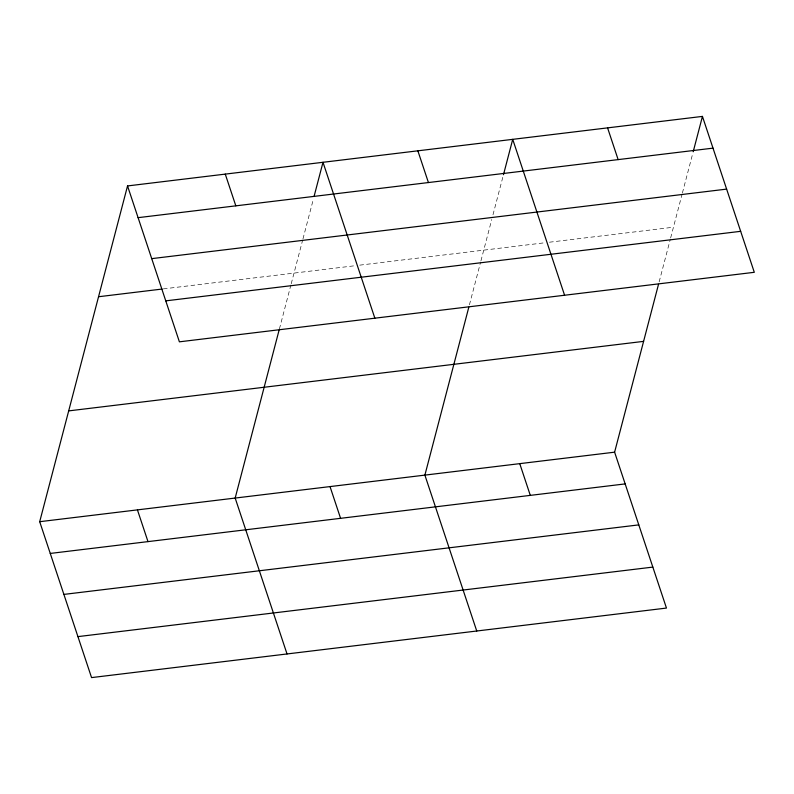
<?xml version="1.0" encoding="UTF-8"?>
<svg xmlns="http://www.w3.org/2000/svg" width="794" height="794" viewBox="0 0 794 794"><rect width="100%" height="100%" fill="white"/><g stroke="black" fill="none" stroke-linecap="round" stroke-linejoin="round"><path stroke-width="0.6" stroke-dasharray="3.97 2.98" d="M279.399 328.984L290.902 284.986M291.219 283.795L302.653 240.096M302.961 238.915L313.441 198.837M469.423 304.856L480.628 262.04M480.936 260.859L491.754 219.501M492.985 214.787L503.158 175.891M659.149 281.91L670.344 239.103M670.652 237.912L682.086 194.202M682.393 193.021L692.884 152.944M163.296 288.907L354.829 265.742M359.692 265.156L544.545 242.795M549.408 242.21L673.461 227.213"/><path stroke-width="1.19" d="M658.524 284.292L614.606 452.173L666.464 608.065L91.558 677.6L39.7 521.698L127.536 185.935L702.442 116.4L754.3 272.302L179.394 341.827L127.536 185.935M279.081 330.175L235.173 498.066L287.031 653.958M314.057 196.475L322.999 162.294L374.857 318.186M468.807 307.238L424.889 475.12L476.747 631.012M503.475 174.71L512.726 139.347L564.584 295.239M693.192 151.763L702.442 116.4M138.087 217.665L713.002 148.141M151.723 258.636L726.629 189.111M98.545 296.738L162.075 289.056M165.767 300.857L740.673 231.322M68.681 410.895L643.597 341.37M39.7 521.698L614.606 452.173M50.26 553.438L625.166 483.903M63.887 594.408L638.793 524.884M77.931 636.619L652.837 567.095M607.579 127.874L618.139 159.614M417.862 150.82L428.423 182.551M519.752 463.646L530.303 495.377M330.026 486.593L340.586 518.323M225.268 174.114L235.828 205.845M137.431 509.877L147.992 541.617"/></g></svg>
